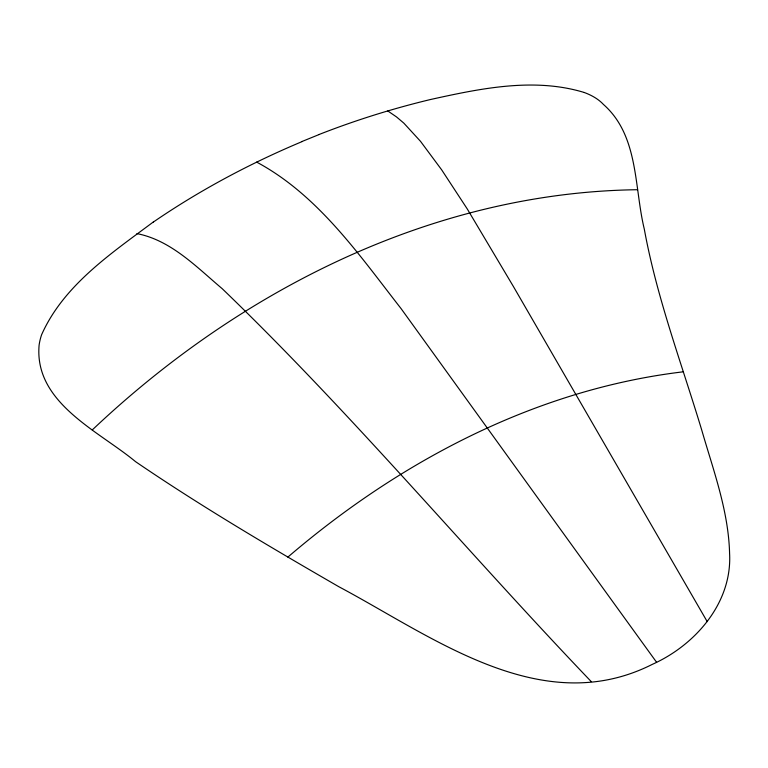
<?xml version="1.0" encoding="UTF-8"?>
<svg xmlns="http://www.w3.org/2000/svg" width="768" height="768" viewBox="0 0 768 768"><rect width="100%" height="100%" fill="white"/><g stroke="black" fill="none" stroke-linecap="round" stroke-linejoin="round"><path stroke-width="1.15" d="M92.285 429.926C239.107 290.832 432.432 192.307 637.555 189.715M287.837 557.126C399.562 461.347 535.862 389.328 683.376 371.798M153.254 222.029C111.216 253.43 63.581 285.235 41.606 334.733A129.168 71.856 -19.7 0 0 39.101 345.216C34.061 402.787 98.227 430.704 135.552 461.654C201.293 506.496 269.962 546.912 338.832 586.723C432.586 636.566 541.363 720.298 652.282 664.378C695.29 645.13 732.25 602.88 729.59 553.546C728.544 511.171 713.539 470.822 701.875 430.541C681.706 363.715 656.851 297.984 644.294 229.085C634.051 186.96 638.899 135.648 603.379 104.39A87.37 45.773 -11.8 0 0 584.342 92.525M301.958 141.514L318.95 134.602M136.925 233.616C171.091 240.25 196.589 267.13 222.211 288.691C351.706 413.357 467.04 551.818 591.254 681.619M584.342 92.515C534.173 77.174 480.518 88.483 430.627 99.485A546.778 348.192 -12.8 0 0 318.912 134.563M256.656 162.096C318.173 195.072 359.126 254.899 401.126 308.669C486.23 426.566 571.325 544.474 656.582 662.266M387.802 110.957L396.518 116.928L403.834 123.13L420.49 141.302L441.667 169.843L467.318 209.03L513.562 286.781L707.213 621.619M153.341 222.058A638.746 422.208 -12 0 1 302.045 141.619"/></g></svg>
